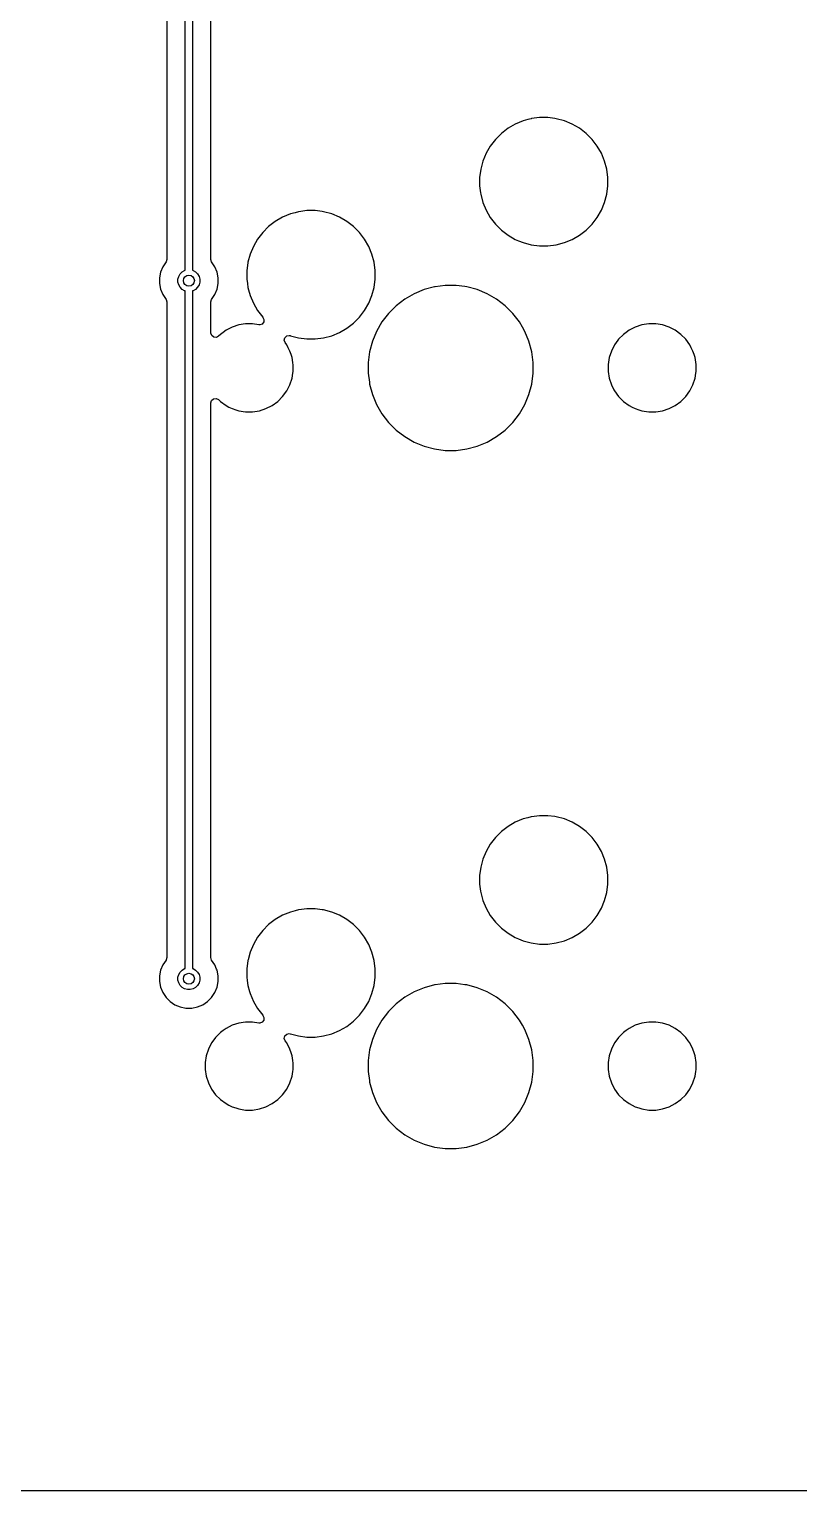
# Model space of a CAD drawing. Extents: x 101 to 185, y -154 to -35.
# Drawn here: x 121.85 to 142.85, y -154.46 to -114.58 of the extents above; entities that cross this region are included whole.
import ezdxf

# ---------------------------------------------------------------- set-up
doc = ezdxf.new("R2010")
doc.units = 0
doc.layers.add('BLACK', color=7, linetype='CONTINUOUS')

msp = doc.modelspace()

# ---------------------------------------------------------------- linework, layer by layer
at = {"layer": 'BLACK', "linetype": 'CONTINUOUS'}
for p, q in [((126.10625, -121.162619), (126.10625, -102.67488)), ((126.30625, -102.67488), (126.30625, -121.162619)), ((125.60575, -102.973515), (125.60575, -120.863984)), ((126.80675, -118.630258), (126.80675, -105.728875)), ((135.114109, -117.171657), (134.915382, -117.286392)), ((135.114123, -117.17165), (135.114109, -117.171657)), ((135.326112, -117.083842), (135.114123, -117.17165)), ((135.454076, -117.049554), (135.326112, -117.083842)), ((135.547762, -117.024452), (135.454076, -117.049554)), ((135.558715, -117.023009), (135.547762, -117.024452)), ((135.775258, -116.9945), (135.558715, -117.023009)), ((135.775266, -116.9945), (135.775258, -116.9945)), ((136.004734, -116.9945), (135.775266, -116.9945)), ((136.004741, -116.9945), (136.004734, -116.9945)), ((136.194215, -117.019446), (136.004741, -116.9945)), ((136.232238, -117.024452), (136.194215, -117.019446)), ((136.453887, -117.083842), (136.232238, -117.024452)), ((136.665876, -117.17165), (136.453887, -117.083842)), ((136.66589, -117.171657), (136.665876, -117.17165)), ((136.864617, -117.286392), (136.66589, -117.171657)), ((134.571081, -117.588338), (134.431392, -117.770382)), ((134.733338, -117.426081), (134.571081, -117.588338)), ((134.915382, -117.286392), (134.733338, -117.426081)), ((137.046661, -117.426081), (136.864617, -117.286392)), ((137.04667, -117.426089), (137.046661, -117.426081)), ((137.208911, -117.58833), (137.04667, -117.426089)), ((137.208918, -117.588338), (137.208911, -117.58833)), ((137.348607, -117.770382), (137.208918, -117.588338)), ((134.31665, -117.969123), (134.228842, -118.181112)), ((134.316657, -117.969109), (134.31665, -117.969123)), ((134.431392, -117.770382), (134.316657, -117.969109)), ((137.348608, -117.770385), (137.348607, -117.770382)), ((137.348611, -117.770388), (137.348608, -117.770385)), ((137.463344, -117.969112), (137.348611, -117.770388)), ((137.551158, -118.181113), (137.463344, -117.969112)), ((134.169451, -118.40277), (134.1395, -118.630258)), ((134.169453, -118.402759), (134.169451, -118.40277)), ((134.228842, -118.181112), (134.169453, -118.402759)), ((137.610548, -118.402762), (137.551158, -118.181113)), ((137.6405, -118.630266), (137.610548, -118.402762)), ((126.80675, -120.863984), (126.80675, -118.630258)), ((134.1395, -118.630258), (134.1395, -118.859741)), ((137.6405, -118.859734), (137.6405, -118.630266)), ((134.1395, -118.859741), (134.164446, -119.049215)), ((134.164446, -119.049215), (134.169452, -119.087238)), ((134.169452, -119.087238), (134.169453, -119.08724)), ((134.169453, -119.08724), (134.228842, -119.308887)), ((137.551158, -119.308887), (137.610548, -119.087238)), ((137.610548, -119.087238), (137.6405, -118.859734)), ((128.976112, -119.623842), (128.764123, -119.71165)), ((129.104076, -119.589554), (128.976112, -119.623842)), ((129.197762, -119.564452), (129.104076, -119.589554)), ((129.208715, -119.563009), (129.197762, -119.564452)), ((129.425258, -119.5345), (129.208715, -119.563009)), ((129.425266, -119.5345), (129.425258, -119.5345)), ((129.654734, -119.5345), (129.425266, -119.5345)), ((129.654741, -119.5345), (129.654734, -119.5345)), ((129.844215, -119.559446), (129.654741, -119.5345)), ((129.882238, -119.564452), (129.844215, -119.559446)), ((130.103887, -119.623842), (129.882238, -119.564452)), ((130.315876, -119.71165), (130.103887, -119.623842)), ((134.228842, -119.308887), (134.31665, -119.520876)), ((134.31665, -119.520876), (134.316657, -119.52089)), ((134.316657, -119.52089), (134.431392, -119.719617)), ((137.348611, -119.719612), (137.463344, -119.520888)), ((137.463344, -119.520888), (137.551158, -119.308887)), ((128.383338, -119.966081), (128.221081, -120.128338)), ((128.565382, -119.826392), (128.383338, -119.966081)), ((128.764109, -119.711657), (128.565382, -119.826392)), ((128.764123, -119.71165), (128.764109, -119.711657)), ((130.31589, -119.711657), (130.315876, -119.71165)), ((130.514617, -119.826392), (130.31589, -119.711657)), ((130.696661, -119.966081), (130.514617, -119.826392)), ((130.69667, -119.966089), (130.696661, -119.966081)), ((130.858911, -120.12833), (130.69667, -119.966089)), ((134.431392, -119.719617), (134.571081, -119.901661)), ((134.571081, -119.901661), (134.571089, -119.90167)), ((134.571089, -119.90167), (134.73333, -120.063911)), ((137.04667, -120.063911), (137.208911, -119.90167)), ((137.208911, -119.90167), (137.208914, -119.901665)), ((137.208914, -119.901665), (137.208919, -119.901661)), ((137.208919, -119.901661), (137.348611, -119.719612)), ((128.081392, -120.310382), (127.966657, -120.509109)), ((128.221081, -120.128338), (128.081392, -120.310382)), ((130.858918, -120.128338), (130.858911, -120.12833)), ((130.998607, -120.310382), (130.858918, -120.128338)), ((130.998608, -120.310385), (130.998607, -120.310382)), ((130.998611, -120.310388), (130.998608, -120.310385)), ((131.113344, -120.509112), (130.998611, -120.310388)), ((134.73333, -120.063911), (134.733338, -120.063918)), ((134.733338, -120.063918), (134.915382, -120.203607)), ((134.915382, -120.203607), (134.915385, -120.203608)), ((134.915385, -120.203608), (134.915388, -120.203611)), ((134.915388, -120.203611), (135.114112, -120.318344)), ((135.114112, -120.318344), (135.114117, -120.318346)), ((135.114117, -120.318346), (135.114123, -120.318349)), ((135.114123, -120.318349), (135.20548, -120.35619)), ((135.20548, -120.35619), (135.326113, -120.406158)), ((135.326113, -120.406158), (135.547762, -120.465548)), ((136.232238, -120.465548), (136.453887, -120.406158)), ((136.453887, -120.406158), (136.665888, -120.318344)), ((136.665888, -120.318344), (136.864612, -120.203611)), ((136.864612, -120.203611), (137.046661, -120.063919)), ((137.046661, -120.063919), (137.046665, -120.063914)), ((137.046665, -120.063914), (137.04667, -120.063911)), ((127.878842, -120.721113), (127.819452, -120.942762)), ((127.96665, -120.509123), (127.878842, -120.721112)), ((127.878842, -120.721112), (127.878842, -120.721113)), ((127.966657, -120.509109), (127.96665, -120.509123)), ((131.201158, -120.721113), (131.113344, -120.509112)), ((131.260548, -120.942762), (131.201158, -120.721113)), ((135.547762, -120.465548), (135.775266, -120.4955)), ((135.775266, -120.4955), (135.775273, -120.4955)), ((135.775273, -120.4955), (136.004727, -120.4955)), ((136.004727, -120.4955), (136.004734, -120.4955)), ((136.004734, -120.4955), (136.232238, -120.465548)), ((125.436511, -121.21026), (125.40575, -121.364903)), ((125.436514, -121.210248), (125.436511, -121.21026)), ((125.496852, -121.064577), (125.436514, -121.210248)), ((125.496859, -121.064564), (125.496852, -121.064577)), ((125.584852, -120.932875), (125.496859, -121.064564)), ((125.586065, -120.931023), (125.584852, -120.932875)), ((125.60575, -120.863984), (125.586065, -120.931023)), ((125.968244, -121.261122), (126.023622, -121.205744)), ((126.023622, -121.205744), (126.091445, -121.166586)), ((126.091445, -121.166586), (126.10625, -121.162619)), ((126.30625, -121.162619), (126.321055, -121.166586)), ((126.321055, -121.166586), (126.388878, -121.205744)), ((126.388878, -121.205744), (126.444256, -121.261122)), ((126.80677, -120.866197), (126.80675, -120.863984)), ((126.827648, -120.932875), (126.80677, -120.866197)), ((126.91564, -121.064564), (126.827648, -120.932875)), ((126.915647, -121.064577), (126.91564, -121.064564)), ((126.975985, -121.210248), (126.915647, -121.064577)), ((126.975987, -121.210253), (126.975985, -121.210248)), ((127.006749, -121.364903), (126.975987, -121.210253)), ((127.818009, -120.953715), (127.7895, -121.170258)), ((127.7895, -121.170258), (127.7895, -121.399741)), ((127.819452, -120.942762), (127.818009, -120.953715)), ((131.2905, -121.170266), (131.260548, -120.942762)), ((131.2905, -121.399734), (131.2905, -121.170266)), ((125.40575, -121.364903), (125.40575, -121.522596)), ((125.40575, -121.522596), (125.436511, -121.677239)), ((125.908817, -121.404592), (125.929086, -121.328945)), ((125.908817, -121.482908), (125.908817, -121.404592)), ((125.929086, -121.558555), (125.908817, -121.482908)), ((125.929086, -121.328945), (125.968244, -121.261122)), ((125.968244, -121.626378), (125.929086, -121.558555)), ((126.023622, -121.681756), (125.968244, -121.626378)), ((126.444256, -121.626378), (126.388878, -121.681756)), ((126.444256, -121.261122), (126.483414, -121.328945)), ((126.483414, -121.558555), (126.444256, -121.626378)), ((126.483414, -121.328945), (126.503683, -121.404592)), ((126.503683, -121.482908), (126.483414, -121.558555)), ((126.503683, -121.404592), (126.503683, -121.482908)), ((126.975987, -121.677247), (127.00675, -121.522592)), ((127.00675, -121.364905), (127.006749, -121.364903)), ((127.00675, -121.364908), (127.00675, -121.364905)), ((127.00675, -121.522592), (127.00675, -121.364908)), ((127.7895, -121.399741), (127.805675, -121.522592)), ((127.805675, -121.522592), (127.819452, -121.627238)), ((127.819452, -121.627238), (127.837954, -121.696289)), ((131.201158, -121.848887), (131.260548, -121.627238)), ((131.260548, -121.627238), (131.2905, -121.399734)), ((132.910007, -121.613007), (132.625048, -121.689361)), ((132.924085, -121.611153), (132.910007, -121.613007)), ((133.202486, -121.5745), (132.924085, -121.611153)), ((133.202494, -121.5745), (133.202486, -121.5745)), ((133.497506, -121.5745), (133.202494, -121.5745)), ((133.497513, -121.5745), (133.497506, -121.5745)), ((133.741113, -121.606571), (133.497513, -121.5745)), ((133.789993, -121.613007), (133.741113, -121.606571)), ((134.074952, -121.689361), (133.789993, -121.613007)), ((125.436511, -121.677239), (125.436514, -121.677251)), ((125.436514, -121.677251), (125.496852, -121.822922)), ((125.496852, -121.822922), (125.496859, -121.822935)), ((125.496859, -121.822935), (125.584852, -121.954624)), ((125.584852, -121.954624), (125.60573, -122.021301)), ((125.60573, -122.021301), (125.60575, -122.023515)), ((125.60575, -122.023515), (125.60575, -139.913984)), ((126.091445, -121.720914), (126.023622, -121.681756)), ((126.10625, -121.72488), (126.091445, -121.720914)), ((126.10625, -140.212619), (126.10625, -121.72488)), ((126.321055, -121.720914), (126.30625, -121.72488)), ((126.30625, -121.72488), (126.30625, -140.212619)), ((126.388878, -121.681756), (126.321055, -121.720914)), ((126.80675, -122.023515), (126.826435, -121.956476)), ((126.80675, -122.871125), (126.80675, -122.023515)), ((126.826435, -121.956476), (126.827648, -121.954624)), ((126.827648, -121.954624), (126.91564, -121.822935)), ((126.91564, -121.822934), (126.915644, -121.822929)), ((126.91564, -121.822935), (126.91564, -121.822934)), ((126.915644, -121.822929), (126.975987, -121.677247)), ((127.837954, -121.696289), (127.878842, -121.848887)), ((127.878842, -121.848887), (127.96665, -122.060876)), ((131.113344, -122.060888), (131.201158, -121.848887)), ((132.097006, -121.949761), (131.862959, -122.129352)), ((132.352489, -121.802258), (132.097006, -121.949761)), ((132.352499, -121.802254), (132.352489, -121.802258)), ((132.625038, -121.689364), (132.352499, -121.802254)), ((132.625048, -121.689361), (132.625038, -121.689364)), ((134.074954, -121.689362), (134.074952, -121.689361)), ((134.074961, -121.689364), (134.074954, -121.689362)), ((134.3475, -121.802254), (134.074961, -121.689364)), ((134.34751, -121.802258), (134.3475, -121.802254)), ((134.602993, -121.949761), (134.34751, -121.802258)), ((134.83704, -122.129352), (134.602993, -121.949761)), ((127.96665, -122.060876), (127.966657, -122.06089)), ((127.966657, -122.06089), (128.081392, -122.259617)), ((128.081392, -122.259617), (128.221081, -122.441661)), ((130.858919, -122.441661), (130.998611, -122.259612)), ((130.998611, -122.259612), (131.113344, -122.060888)), ((131.654352, -122.337959), (131.474761, -122.572006)), ((131.654358, -122.337952), (131.654352, -122.337959)), ((131.862952, -122.129358), (131.654358, -122.337952)), ((131.862959, -122.129352), (131.862952, -122.129358)), ((134.837047, -122.129358), (134.83704, -122.129352)), ((135.045641, -122.337952), (134.837047, -122.129358)), ((135.045647, -122.337959), (135.045641, -122.337952)), ((135.225238, -122.572006), (135.045647, -122.337959)), ((127.2208, -122.79824), (127.138078, -122.858342)), ((127.389163, -122.712454), (127.2208, -122.79824)), ((127.568881, -122.654059), (127.389163, -122.712454)), ((127.755514, -122.6245), (127.568881, -122.654059)), ((127.755519, -122.6245), (127.755514, -122.6245)), ((127.944481, -122.6245), (127.755519, -122.6245)), ((127.944486, -122.6245), (127.944481, -122.6245)), ((128.113447, -122.651261), (127.944486, -122.6245)), ((128.141691, -122.652472), (128.113447, -122.651261)), ((128.207155, -122.628055), (128.141691, -122.652472)), ((128.249027, -122.572122), (128.207155, -122.628055)), ((128.221081, -122.441661), (128.223765, -122.444722)), ((128.223765, -122.444722), (128.222909, -122.445472)), ((128.222909, -122.445472), (128.254011, -122.50243)), ((128.254011, -122.50243), (128.249027, -122.572122)), ((130.315888, -122.858344), (130.514612, -122.743611)), ((130.514612, -122.743611), (130.696661, -122.603919)), ((130.696661, -122.603919), (130.696665, -122.603914)), ((130.696665, -122.603914), (130.69667, -122.603911)), ((130.69667, -122.603911), (130.858911, -122.44167)), ((130.858911, -122.44167), (130.858914, -122.441665)), ((130.858914, -122.441665), (130.858919, -122.441661)), ((131.327254, -122.827499), (131.214364, -123.100038)), ((131.327258, -122.827489), (131.327254, -122.827499)), ((131.474761, -122.572006), (131.327258, -122.827489)), ((135.306325, -122.712454), (135.225238, -122.572006)), ((135.372743, -122.827493), (135.306325, -122.712454)), ((135.485639, -123.100048), (135.372743, -122.827493)), ((138.2208, -122.79824), (138.138078, -122.858342)), ((138.389163, -122.712454), (138.2208, -122.79824)), ((138.568881, -122.654059), (138.389163, -122.712454)), ((138.755514, -122.6245), (138.568881, -122.654059)), ((138.755519, -122.6245), (138.755514, -122.6245)), ((138.944481, -122.6245), (138.755519, -122.6245)), ((138.944486, -122.6245), (138.944481, -122.6245)), ((139.131118, -122.654059), (138.944486, -122.6245)), ((139.310836, -122.712454), (139.131118, -122.654059)), ((139.479199, -122.79824), (139.310836, -122.712454)), ((139.632073, -122.90931), (139.479199, -122.79824)), ((126.807066, -122.879971), (126.80675, -122.871125)), ((126.831483, -122.945435), (126.807066, -122.879971)), ((126.887416, -122.987307), (126.831483, -122.945435)), ((126.957108, -122.992291), (126.887416, -122.987307)), ((127.018431, -122.958806), (126.957108, -122.992291)), ((127.067924, -122.909312), (127.018431, -122.958806)), ((127.067925, -122.909312), (127.067924, -122.909312)), ((127.067927, -122.90931), (127.067925, -122.909312)), ((127.138078, -122.858342), (127.067927, -122.90931)), ((128.809418, -123.069625), (128.825243, -123.001571)), ((128.832897, -123.135429), (128.809418, -123.069625)), ((128.825243, -123.001571), (128.875349, -122.952876)), ((128.87676, -123.195801), (128.832897, -123.135429)), ((128.875349, -122.952876), (128.943827, -122.939)), ((128.91729, -123.275347), (128.87676, -123.195801)), ((128.943827, -122.939), (128.973083, -122.945128)), ((128.973083, -122.945128), (128.976089, -122.946148)), ((128.976089, -122.946148), (128.976113, -122.946158)), ((128.976113, -122.946158), (129.197762, -123.005548)), ((129.197762, -123.005548), (129.425266, -123.0355)), ((129.425266, -123.0355), (129.425273, -123.0355)), ((129.425273, -123.0355), (129.654727, -123.0355)), ((129.654727, -123.0355), (129.654734, -123.0355)), ((129.654734, -123.0355), (129.882238, -123.005548)), ((129.882238, -123.005548), (130.103887, -122.946158)), ((130.103887, -122.946158), (130.315888, -122.858344)), ((131.214361, -123.100048), (131.138008, -123.385004)), ((131.214364, -123.100038), (131.214361, -123.100048)), ((135.561993, -123.385007), (135.485639, -123.100048)), ((137.82324, -123.1958), (137.737454, -123.364163)), ((137.914913, -123.069625), (137.82324, -123.1958)), ((137.93431, -123.042927), (137.914913, -123.069625)), ((137.934312, -123.042925), (137.93431, -123.042927)), ((138.067924, -122.909312), (137.934312, -123.042924)), ((137.934312, -123.042924), (137.934312, -123.042925)), ((138.067925, -122.909312), (138.067924, -122.909312)), ((138.067927, -122.90931), (138.067925, -122.909312)), ((138.138078, -122.858342), (138.067927, -122.90931)), ((139.76569, -123.042927), (139.632073, -122.90931)), ((139.87676, -123.195801), (139.76569, -123.042927)), ((139.91729, -123.275347), (139.87676, -123.195801)), ((128.962545, -123.364163), (128.91729, -123.275347)), ((128.962545, -123.364165), (128.962545, -123.364163)), ((128.962547, -123.364168), (128.962545, -123.364165)), ((128.993846, -123.460497), (128.962547, -123.364168)), ((129.02094, -123.543881), (128.993846, -123.460497)), ((129.042101, -123.677486), (129.02094, -123.543881)), ((131.138006, -123.385015), (131.0995, -123.677486)), ((131.138008, -123.385004), (131.138006, -123.385015)), ((135.6005, -123.677494), (135.561993, -123.385007)), ((137.679059, -123.543881), (137.6495, -123.730513)), ((137.737454, -123.364163), (137.679059, -123.543881)), ((139.962545, -123.364163), (139.91729, -123.275347)), ((139.962545, -123.364165), (139.962545, -123.364163)), ((139.962547, -123.364168), (139.962545, -123.364165)), ((139.993846, -123.460497), (139.962547, -123.364168)), ((140.02094, -123.543881), (139.993846, -123.460497)), ((140.0505, -123.730513), (140.02094, -123.543881)), ((129.02094, -124.106118), (129.042103, -123.972499)), ((129.044532, -123.692833), (129.042101, -123.677486)), ((129.042103, -123.972499), (129.0505, -123.919486)), ((129.0505, -123.730513), (129.044532, -123.692833)), ((129.0505, -123.919486), (129.0505, -123.730513)), ((131.0995, -123.677486), (131.0995, -123.972513)), ((131.0995, -123.972513), (131.131571, -124.216113)), ((135.561993, -124.264993), (135.6005, -123.972506)), ((135.6005, -123.730513), (135.6005, -123.677494)), ((135.6005, -123.972506), (135.6005, -123.730513)), ((137.6495, -123.730513), (137.6495, -123.919486)), ((137.6495, -123.919486), (137.679059, -124.106118)), ((140.02094, -124.106118), (140.042103, -123.972499)), ((140.042103, -123.972499), (140.0505, -123.919486)), ((140.0505, -123.919486), (140.0505, -123.730513)), ((128.87676, -124.454199), (128.962547, -124.285832)), ((128.962547, -124.285832), (129.02094, -124.106118)), ((131.131571, -124.216113), (131.138007, -124.264993)), ((131.138007, -124.264993), (131.214361, -124.549951)), ((135.485639, -124.549952), (135.561993, -124.264993)), ((137.679059, -124.106118), (137.737454, -124.285836)), ((137.737454, -124.285836), (137.80675, -124.421835)), ((137.80675, -124.421835), (137.82324, -124.454199)), ((139.87676, -124.454199), (139.962547, -124.285832)), ((139.962547, -124.285832), (140.02094, -124.106118)), ((126.80675, -124.778875), (126.826435, -124.711836)), ((126.80675, -137.680258), (126.80675, -124.778875)), ((126.826435, -124.711836), (126.879239, -124.666081)), ((126.879239, -124.666081), (126.948397, -124.656137)), ((126.948397, -124.656137), (127.011953, -124.685162)), ((127.011953, -124.685162), (127.018431, -124.691194)), ((127.018431, -124.691194), (127.067927, -124.74069)), ((127.067927, -124.74069), (127.220801, -124.85176)), ((128.479199, -124.85176), (128.632073, -124.74069)), ((128.632073, -124.74069), (128.76569, -124.607073)), ((128.76569, -124.607073), (128.87676, -124.454199)), ((131.214361, -124.549951), (131.214364, -124.549961)), ((131.214364, -124.549961), (131.327254, -124.8225)), ((131.327254, -124.8225), (131.327258, -124.82251)), ((131.327258, -124.82251), (131.474761, -125.077993)), ((135.225238, -125.077994), (135.372743, -124.822507)), ((135.372743, -124.822507), (135.485639, -124.549952)), ((137.82324, -124.454199), (137.93431, -124.607073)), ((137.93431, -124.607073), (138.067927, -124.74069)), ((138.067927, -124.74069), (138.220801, -124.85176)), ((139.479199, -124.85176), (139.632073, -124.74069)), ((139.632073, -124.74069), (139.76569, -124.607073)), ((139.76569, -124.607073), (139.87676, -124.454199)), ((127.220801, -124.85176), (127.300347, -124.89229)), ((127.300347, -124.89229), (127.389163, -124.937545)), ((127.389163, -124.937545), (127.389165, -124.937545)), ((127.389165, -124.937545), (127.389168, -124.937547)), ((127.389168, -124.937547), (127.485497, -124.968846)), ((127.485497, -124.968846), (127.568881, -124.99594)), ((127.568881, -124.99594), (127.755514, -125.0255)), ((127.755514, -125.0255), (127.755519, -125.0255)), ((127.755519, -125.0255), (127.944486, -125.0255)), ((127.944486, -125.0255), (128.131118, -124.99594)), ((128.131118, -124.99594), (128.310832, -124.937547)), ((128.310832, -124.937547), (128.479199, -124.85176)), ((131.474761, -125.077993), (131.654352, -125.31204)), ((135.045646, -125.312042), (135.225238, -125.077994)), ((138.220801, -124.85176), (138.300347, -124.89229)), ((138.300347, -124.89229), (138.389163, -124.937545)), ((138.389163, -124.937545), (138.389165, -124.937545)), ((138.389165, -124.937545), (138.389168, -124.937547)), ((138.389168, -124.937547), (138.485497, -124.968846)), ((138.485497, -124.968846), (138.568881, -124.99594)), ((138.568881, -124.99594), (138.755514, -125.0255)), ((138.755514, -125.0255), (138.755519, -125.0255)), ((138.755519, -125.0255), (138.944486, -125.0255)), ((138.944486, -125.0255), (139.131118, -124.99594)), ((139.131118, -124.99594), (139.310832, -124.937547)), ((139.310832, -124.937547), (139.479199, -124.85176)), ((131.654352, -125.31204), (131.654358, -125.312047)), ((131.654358, -125.312047), (131.862952, -125.520641)), ((131.862952, -125.520641), (131.862959, -125.520647)), ((131.862959, -125.520647), (132.097006, -125.700238)), ((134.602994, -125.700238), (134.837042, -125.520646)), ((134.837042, -125.520646), (135.045646, -125.312042)), ((132.097006, -125.700238), (132.352489, -125.847741)), ((132.352489, -125.847741), (132.35249, -125.847741)), ((132.35249, -125.847741), (132.352493, -125.847743)), ((132.352493, -125.847743), (132.625048, -125.960639)), ((132.625048, -125.960639), (132.910007, -126.036993)), ((133.789993, -126.036993), (134.074952, -125.960639)), ((134.074952, -125.960639), (134.347507, -125.847743)), ((134.347507, -125.847743), (134.602994, -125.700238)), ((132.910007, -126.036993), (133.202494, -126.0755)), ((133.202494, -126.0755), (133.202501, -126.0755)), ((133.202501, -126.0755), (133.497499, -126.0755)), ((133.497499, -126.0755), (133.497506, -126.0755)), ((133.497506, -126.0755), (133.789993, -126.036993)), ((134.915382, -136.336392), (134.733338, -136.476081)), ((135.114109, -136.221657), (134.915382, -136.336392)), ((135.114123, -136.22165), (135.114109, -136.221657)), ((135.326112, -136.133842), (135.114123, -136.22165)), ((135.454076, -136.099554), (135.326112, -136.133842)), ((135.547762, -136.074452), (135.454076, -136.099554)), ((135.558715, -136.073009), (135.547762, -136.074452)), ((135.775258, -136.0445), (135.558715, -136.073009)), ((135.775266, -136.0445), (135.775258, -136.0445)), ((136.004734, -136.0445), (135.775266, -136.0445)), ((136.004741, -136.0445), (136.004734, -136.0445)), ((136.194215, -136.069446), (136.004741, -136.0445)), ((136.232238, -136.074452), (136.194215, -136.069446)), ((136.453887, -136.133842), (136.232238, -136.074452)), ((136.665876, -136.22165), (136.453887, -136.133842)), ((136.66589, -136.221657), (136.665876, -136.22165)), ((136.864617, -136.336392), (136.66589, -136.221657)), ((137.046661, -136.476081), (136.864617, -136.336392)), ((134.571081, -136.638338), (134.431392, -136.820382)), ((134.733338, -136.476081), (134.571081, -136.638338)), ((137.04667, -136.476089), (137.046661, -136.476081)), ((137.208911, -136.63833), (137.04667, -136.476089)), ((137.208918, -136.638338), (137.208911, -136.63833)), ((137.348607, -136.820382), (137.208918, -136.638338)), ((134.31665, -137.019123), (134.228842, -137.231112)), ((134.316657, -137.019109), (134.31665, -137.019123)), ((134.431392, -136.820382), (134.316657, -137.019109)), ((137.348608, -136.820385), (137.348607, -136.820382)), ((137.348611, -136.820388), (137.348608, -136.820385)), ((137.463344, -137.019112), (137.348611, -136.820388)), ((137.551158, -137.231113), (137.463344, -137.019112)), ((134.169451, -137.45277), (134.1395, -137.680258)), ((134.169453, -137.452759), (134.169451, -137.45277)), ((134.228842, -137.231112), (134.169453, -137.452759)), ((137.610548, -137.452762), (137.551158, -137.231113)), ((137.6405, -137.680266), (137.610548, -137.452762)), ((126.80675, -139.913984), (126.80675, -137.680258)), ((134.1395, -137.680258), (134.1395, -137.909741)), ((134.1395, -137.909741), (134.164446, -138.099215)), ((137.610548, -138.137238), (137.6405, -137.909734)), ((137.6405, -137.909734), (137.6405, -137.680266)), ((134.164446, -138.099215), (134.169452, -138.137238)), ((134.169452, -138.137238), (134.169453, -138.13724)), ((134.169453, -138.13724), (134.228842, -138.358887)), ((134.228842, -138.358887), (134.31665, -138.570876)), ((137.463344, -138.570888), (137.551158, -138.358887)), ((137.551158, -138.358887), (137.610548, -138.137238)), ((128.764109, -138.761657), (128.565382, -138.876392)), ((128.764123, -138.76165), (128.764109, -138.761657)), ((128.976112, -138.673842), (128.764123, -138.76165)), ((129.104076, -138.639554), (128.976112, -138.673842)), ((129.197762, -138.614452), (129.104076, -138.639554)), ((129.208715, -138.613009), (129.197762, -138.614452)), ((129.425258, -138.5845), (129.208715, -138.613009)), ((129.425266, -138.5845), (129.425258, -138.5845)), ((129.654734, -138.5845), (129.425266, -138.5845)), ((129.654741, -138.5845), (129.654734, -138.5845)), ((129.844215, -138.609446), (129.654741, -138.5845)), ((129.882238, -138.614452), (129.844215, -138.609446)), ((130.103887, -138.673842), (129.882238, -138.614452)), ((130.315876, -138.76165), (130.103887, -138.673842)), ((130.31589, -138.761657), (130.315876, -138.76165)), ((130.514617, -138.876392), (130.31589, -138.761657)), ((134.31665, -138.570876), (134.316657, -138.57089)), ((134.316657, -138.57089), (134.431392, -138.769617)), ((134.431392, -138.769617), (134.571081, -138.951661)), ((137.208919, -138.951661), (137.348611, -138.769612)), ((137.348611, -138.769612), (137.463344, -138.570888)), ((128.221081, -139.178338), (128.081392, -139.360382)), ((128.383338, -139.016081), (128.221081, -139.178338)), ((128.565382, -138.876392), (128.383338, -139.016081)), ((130.696661, -139.016081), (130.514617, -138.876392)), ((130.69667, -139.016089), (130.696661, -139.016081)), ((130.858911, -139.17833), (130.69667, -139.016089)), ((130.858918, -139.178338), (130.858911, -139.17833)), ((130.998607, -139.360382), (130.858918, -139.178338)), ((134.571081, -138.951661), (134.571089, -138.95167)), ((134.571089, -138.95167), (134.73333, -139.113911)), ((134.73333, -139.113911), (134.733338, -139.113918)), ((134.733338, -139.113918), (134.915382, -139.253607)), ((136.864612, -139.253611), (137.046661, -139.113919)), ((137.046661, -139.113919), (137.046665, -139.113914)), ((137.046665, -139.113914), (137.04667, -139.113911)), ((137.04667, -139.113911), (137.208911, -138.95167)), ((137.208911, -138.95167), (137.208914, -138.951665)), ((137.208914, -138.951665), (137.208919, -138.951661)), ((127.96665, -139.559123), (127.878842, -139.771112)), ((127.966657, -139.559109), (127.96665, -139.559123)), ((128.081392, -139.360382), (127.966657, -139.559109)), ((130.998608, -139.360385), (130.998607, -139.360382)), ((130.998611, -139.360388), (130.998608, -139.360385)), ((131.113344, -139.559112), (130.998611, -139.360388)), ((131.201158, -139.771113), (131.113344, -139.559112)), ((134.915382, -139.253607), (134.915385, -139.253608)), ((134.915385, -139.253608), (134.915388, -139.253611)), ((134.915388, -139.253611), (135.114112, -139.368344)), ((135.114112, -139.368344), (135.114117, -139.368346)), ((135.114117, -139.368346), (135.114123, -139.368349)), ((135.114123, -139.368349), (135.20548, -139.40619)), ((135.20548, -139.40619), (135.326113, -139.456158)), ((135.326113, -139.456158), (135.547762, -139.515548)), ((135.547762, -139.515548), (135.775266, -139.5455)), ((135.775266, -139.5455), (135.775273, -139.5455)), ((135.775273, -139.5455), (136.004727, -139.5455)), ((136.004727, -139.5455), (136.004734, -139.5455)), ((136.004734, -139.5455), (136.232238, -139.515548)), ((136.232238, -139.515548), (136.453887, -139.456158)), ((136.453887, -139.456158), (136.665888, -139.368344)), ((136.665888, -139.368344), (136.864612, -139.253611)), ((125.586065, -139.981023), (125.584852, -139.982875)), ((125.60575, -139.913984), (125.586065, -139.981023)), ((126.80677, -139.916197), (126.80675, -139.913984)), ((126.827648, -139.982875), (126.80677, -139.916197)), ((127.822598, -139.981023), (127.819453, -139.992759)), ((127.878842, -139.771113), (127.822598, -139.981023)), ((127.878842, -139.771112), (127.878842, -139.771113)), ((131.260548, -139.992762), (131.201158, -139.771113)), ((125.436511, -140.26026), (125.40575, -140.414903)), ((125.436514, -140.260248), (125.436511, -140.26026)), ((125.496852, -140.114577), (125.436514, -140.260248)), ((125.496859, -140.114564), (125.496852, -140.114577)), ((125.584852, -139.982875), (125.496859, -140.114564)), ((125.908817, -140.454592), (125.929086, -140.378945)), ((125.929086, -140.378945), (125.968244, -140.311122)), ((125.968244, -140.311122), (126.023622, -140.255744)), ((126.023622, -140.255744), (126.091445, -140.216586)), ((126.091445, -140.216586), (126.10625, -140.212619)), ((126.30625, -140.212619), (126.321055, -140.216586)), ((126.321055, -140.216586), (126.388878, -140.255744)), ((126.388878, -140.255744), (126.444256, -140.311122)), ((126.444256, -140.311122), (126.483414, -140.378945)), ((126.483414, -140.378945), (126.503683, -140.454592)), ((126.91564, -140.114564), (126.827648, -139.982875)), ((126.915647, -140.114577), (126.91564, -140.114564)), ((126.962834, -140.228498), (126.915647, -140.114577)), ((126.975987, -140.260253), (126.962834, -140.228498)), ((126.975988, -140.26026), (126.975987, -140.260253)), ((127.006749, -140.414903), (126.975988, -140.26026)), ((127.819451, -139.99277), (127.7895, -140.220258)), ((127.7895, -140.220258), (127.7895, -140.449741)), ((127.819453, -139.992759), (127.819451, -139.99277)), ((131.2905, -140.220266), (131.260548, -139.992762)), ((131.2905, -140.414903), (131.2905, -140.220266)), ((125.40575, -140.414903), (125.40575, -140.572596)), ((125.40575, -140.572596), (125.436511, -140.727239)), ((125.436511, -140.727239), (125.436514, -140.727251)), ((125.436514, -140.727251), (125.496852, -140.872922)), ((125.908817, -140.532908), (125.908817, -140.454592)), ((125.929086, -140.608555), (125.908817, -140.532908)), ((125.968244, -140.676378), (125.929086, -140.608555)), ((126.023622, -140.731756), (125.968244, -140.676378)), ((126.091445, -140.770914), (126.023622, -140.731756)), ((126.167092, -140.791183), (126.091445, -140.770914)), ((126.321055, -140.770914), (126.245408, -140.791183)), ((126.388878, -140.731756), (126.321055, -140.770914)), ((126.444256, -140.676378), (126.388878, -140.731756)), ((126.483414, -140.608555), (126.444256, -140.676378)), ((126.503683, -140.532908), (126.483414, -140.608555)), ((126.503683, -140.454592), (126.503683, -140.532908)), ((126.915644, -140.872929), (126.975987, -140.727247)), ((126.975987, -140.727247), (127.00675, -140.572592)), ((127.00675, -140.414905), (127.006749, -140.414903)), ((127.00675, -140.414908), (127.00675, -140.414905)), ((127.00675, -140.572592), (127.00675, -140.414908)), ((127.7895, -140.449741), (127.801495, -140.540844)), ((127.801495, -140.540844), (127.819452, -140.677238)), ((127.819452, -140.677238), (127.863379, -140.841179)), ((131.201158, -140.898887), (131.260548, -140.677238)), ((131.260548, -140.677238), (131.2905, -140.449734)), ((131.2905, -140.449734), (131.2905, -140.414903)), ((132.625038, -140.739364), (132.352499, -140.852254)), ((132.625048, -140.739361), (132.625038, -140.739364)), ((132.910007, -140.663007), (132.625048, -140.739361)), ((132.924085, -140.661153), (132.910007, -140.663007)), ((133.202486, -140.6245), (132.924085, -140.661153)), ((133.202494, -140.6245), (133.202486, -140.6245)), ((133.497506, -140.6245), (133.202494, -140.6245)), ((133.497513, -140.6245), (133.497506, -140.6245)), ((133.741113, -140.656571), (133.497513, -140.6245)), ((133.789993, -140.663007), (133.741113, -140.656571)), ((134.074952, -140.739361), (133.789993, -140.663007)), ((134.074954, -140.739362), (134.074952, -140.739361)), ((134.074961, -140.739364), (134.074954, -140.739362)), ((134.3475, -140.852254), (134.074961, -140.739364)), ((125.496852, -140.872922), (125.496859, -140.872935)), ((125.496859, -140.872935), (125.58446, -141.004038)), ((125.58446, -141.004038), (125.584463, -141.004042)), ((125.584463, -141.004042), (125.695957, -141.115536)), ((125.695957, -141.115536), (125.695961, -141.115539)), ((125.695961, -141.115539), (125.827064, -141.20314)), ((126.245408, -140.791183), (126.167092, -140.791183)), ((126.585429, -141.203144), (126.716539, -141.115539)), ((126.716539, -141.115539), (126.828039, -141.004039)), ((126.828039, -141.004039), (126.915644, -140.872929)), ((127.863379, -140.841179), (127.878842, -140.898887)), ((127.878842, -140.898887), (127.96665, -141.110876)), ((127.96665, -141.110876), (127.966657, -141.11089)), ((127.966657, -141.11089), (128.081392, -141.309617)), ((130.998611, -141.309612), (131.113344, -141.110888)), ((131.113344, -141.110888), (131.201158, -140.898887)), ((132.097006, -140.999761), (131.862959, -141.179352)), ((132.352489, -140.852258), (132.097006, -140.999761)), ((132.352499, -140.852254), (132.352489, -140.852258)), ((134.34751, -140.852258), (134.3475, -140.852254)), ((134.602993, -140.999761), (134.34751, -140.852258)), ((134.83704, -141.179352), (134.602993, -140.999761)), ((125.827064, -141.20314), (125.827077, -141.203147)), ((125.827077, -141.203147), (125.970368, -141.262499)), ((125.970368, -141.262499), (125.972753, -141.263487)), ((125.972753, -141.263487), (126.127403, -141.294249)), ((126.127403, -141.294249), (126.127406, -141.29425)), ((126.127406, -141.29425), (126.127408, -141.29425)), ((126.127408, -141.29425), (126.285094, -141.29425)), ((126.285094, -141.29425), (126.285095, -141.294249)), ((126.285095, -141.294249), (126.439747, -141.263487)), ((126.439747, -141.263487), (126.585429, -141.203144)), ((128.081392, -141.309617), (128.221081, -141.491661)), ((128.221081, -141.491661), (128.223765, -141.494722)), ((128.223765, -141.494722), (128.222909, -141.495472)), ((128.222909, -141.495472), (128.254011, -141.55243)), ((128.254011, -141.55243), (128.249027, -141.622122)), ((130.69667, -141.653911), (130.858911, -141.49167)), ((130.858911, -141.49167), (130.858914, -141.491665)), ((130.858914, -141.491665), (130.858919, -141.491661)), ((130.858919, -141.491661), (130.998611, -141.309612)), ((131.654352, -141.387959), (131.474761, -141.622006)), ((131.654358, -141.387952), (131.654352, -141.387959)), ((131.862952, -141.179358), (131.654358, -141.387952)), ((131.862959, -141.179352), (131.862952, -141.179358)), ((134.837047, -141.179358), (134.83704, -141.179352)), ((135.045641, -141.387952), (134.837047, -141.179358)), ((135.045647, -141.387959), (135.045641, -141.387952)), ((135.225238, -141.622006), (135.045647, -141.387959)), ((127.067924, -141.959312), (126.934312, -142.092924)), ((127.067925, -141.959312), (127.067924, -141.959312)), ((127.067927, -141.95931), (127.067925, -141.959312)), ((127.138078, -141.908342), (127.067927, -141.95931)), ((127.2208, -141.84824), (127.138078, -141.908342)), ((127.389163, -141.762454), (127.2208, -141.84824)), ((127.568881, -141.704059), (127.389163, -141.762454)), ((127.755514, -141.6745), (127.568881, -141.704059)), ((127.755519, -141.6745), (127.755514, -141.6745)), ((127.944481, -141.6745), (127.755519, -141.6745)), ((127.944486, -141.6745), (127.944481, -141.6745)), ((128.113447, -141.701261), (127.944486, -141.6745)), ((128.141691, -141.702472), (128.113447, -141.701261)), ((128.207155, -141.678055), (128.141691, -141.702472)), ((128.249027, -141.622122), (128.207155, -141.678055)), ((130.103887, -141.996158), (130.315888, -141.908344)), ((130.315888, -141.908344), (130.514612, -141.793611)), ((130.514612, -141.793611), (130.696661, -141.653919)), ((130.696661, -141.653919), (130.696665, -141.653914)), ((130.696665, -141.653914), (130.69667, -141.653911)), ((131.327254, -141.877499), (131.214364, -142.150038)), ((131.327258, -141.877489), (131.327254, -141.877499)), ((131.474761, -141.622006), (131.327258, -141.877489)), ((135.306325, -141.762454), (135.225238, -141.622006)), ((135.372743, -141.877493), (135.306325, -141.762454)), ((135.485639, -142.150048), (135.372743, -141.877493)), ((138.067924, -141.959312), (137.934312, -142.092924)), ((138.067925, -141.959312), (138.067924, -141.959312)), ((138.067927, -141.95931), (138.067925, -141.959312)), ((138.138078, -141.908342), (138.067927, -141.95931)), ((138.2208, -141.84824), (138.138078, -141.908342)), ((138.389163, -141.762454), (138.2208, -141.84824)), ((138.568881, -141.704059), (138.389163, -141.762454)), ((138.755514, -141.6745), (138.568881, -141.704059)), ((138.755519, -141.6745), (138.755514, -141.6745)), ((138.944481, -141.6745), (138.755519, -141.6745)), ((138.944486, -141.6745), (138.944481, -141.6745)), ((139.131118, -141.704059), (138.944486, -141.6745)), ((139.310836, -141.762454), (139.131118, -141.704059)), ((139.479199, -141.84824), (139.310836, -141.762454)), ((139.632073, -141.95931), (139.479199, -141.84824)), ((139.76569, -142.092927), (139.632073, -141.95931)), ((126.82324, -142.2458), (126.737454, -142.414163)), ((126.914913, -142.119625), (126.82324, -142.2458)), ((126.93431, -142.092927), (126.914913, -142.119625)), ((126.934312, -142.092925), (126.93431, -142.092927)), ((126.934312, -142.092924), (126.934312, -142.092925)), ((128.809418, -142.119625), (128.825243, -142.051571)), ((128.832898, -142.185431), (128.809418, -142.119625)), ((128.825243, -142.051571), (128.875349, -142.002876)), ((128.876759, -142.2458), (128.832898, -142.185431)), ((128.875349, -142.002876), (128.943827, -141.989)), ((128.962545, -142.414163), (128.876759, -142.2458)), ((128.943827, -141.989), (128.973083, -141.995128)), ((128.973083, -141.995128), (128.976089, -141.996148)), ((128.976089, -141.996148), (128.976113, -141.996158)), ((128.976113, -141.996158), (129.197762, -142.055548)), ((129.197762, -142.055548), (129.425266, -142.0855)), ((129.425266, -142.0855), (129.425273, -142.0855)), ((129.425273, -142.0855), (129.654727, -142.0855)), ((129.654727, -142.0855), (129.654734, -142.0855)), ((129.654734, -142.0855), (129.882238, -142.055548)), ((129.882238, -142.055548), (130.103887, -141.996158)), ((131.214361, -142.150048), (131.138008, -142.435004)), ((131.214364, -142.150038), (131.214361, -142.150048)), ((135.561993, -142.435007), (135.485639, -142.150048)), ((137.82324, -142.2458), (137.737454, -142.414163)), ((137.914913, -142.119625), (137.82324, -142.2458)), ((137.93431, -142.092927), (137.914913, -142.119625)), ((137.934312, -142.092925), (137.93431, -142.092927)), ((137.934312, -142.092924), (137.934312, -142.092925)), ((139.832898, -142.185431), (139.76569, -142.092927)), ((139.876759, -142.2458), (139.832898, -142.185431)), ((139.962545, -142.414163), (139.876759, -142.2458)), ((126.679059, -142.593881), (126.6495, -142.780513)), ((126.737454, -142.414163), (126.679059, -142.593881)), ((128.962545, -142.414165), (128.962545, -142.414163)), ((128.962547, -142.414168), (128.962545, -142.414165)), ((128.993846, -142.510497), (128.962547, -142.414168)), ((129.02094, -142.593881), (128.993846, -142.510497)), ((129.042101, -142.727486), (129.02094, -142.593881)), ((129.044532, -142.742833), (129.042101, -142.727486)), ((129.0505, -142.780513), (129.044532, -142.742833)), ((131.138006, -142.435015), (131.0995, -142.727486)), ((131.0995, -142.727486), (131.0995, -143.022513)), ((131.138008, -142.435004), (131.138006, -142.435015)), ((135.6005, -142.727494), (135.561993, -142.435007)), ((135.6005, -142.780513), (135.6005, -142.727494)), ((137.679059, -142.593881), (137.6495, -142.780513)), ((137.737454, -142.414163), (137.679059, -142.593881)), ((139.962545, -142.414165), (139.962545, -142.414163)), ((139.962547, -142.414168), (139.962545, -142.414165)), ((139.993846, -142.510497), (139.962547, -142.414168)), ((140.02094, -142.593881), (139.993846, -142.510497)), ((140.0505, -142.780513), (140.02094, -142.593881)), ((126.6495, -142.780513), (126.6495, -142.969486)), ((126.6495, -142.969486), (126.679059, -143.156118)), ((126.679059, -143.156118), (126.737454, -143.335836)), ((128.962547, -143.335832), (129.02094, -143.156118)), ((129.02094, -143.156118), (129.042103, -143.022499)), ((129.042103, -143.022499), (129.0505, -142.969486)), ((129.0505, -142.969486), (129.0505, -142.780513)), ((131.0995, -143.022513), (131.131571, -143.266113)), ((135.561993, -143.314993), (135.6005, -143.022506)), ((135.6005, -143.022506), (135.6005, -142.780513)), ((137.6495, -142.780513), (137.6495, -142.969486)), ((137.6495, -142.969486), (137.679059, -143.156118)), ((137.679059, -143.156118), (137.737454, -143.335836)), ((139.962547, -143.335832), (140.02094, -143.156118)), ((140.02094, -143.156118), (140.042103, -143.022499)), ((140.042103, -143.022499), (140.0505, -142.969486)), ((140.0505, -142.969486), (140.0505, -142.780513)), ((126.737454, -143.335836), (126.82324, -143.504199)), ((126.82324, -143.504199), (126.93431, -143.657073)), ((128.76569, -143.657073), (128.87676, -143.504199)), ((128.87676, -143.504199), (128.962547, -143.335832)), ((131.131571, -143.266113), (131.138007, -143.314993)), ((131.138007, -143.314993), (131.214361, -143.599951)), ((135.485639, -143.599952), (135.561993, -143.314993)), ((137.737454, -143.335836), (137.82324, -143.504199)), ((137.82324, -143.504199), (137.93431, -143.657073)), ((139.76569, -143.657073), (139.87676, -143.504199)), ((139.87676, -143.504199), (139.962547, -143.335832)), ((126.93431, -143.657073), (127.067927, -143.79069)), ((127.067927, -143.79069), (127.220801, -143.90176)), ((127.220801, -143.90176), (127.300347, -143.94229)), ((127.300347, -143.94229), (127.389163, -143.987545)), ((128.310832, -143.987547), (128.479199, -143.90176)), ((128.479199, -143.90176), (128.632073, -143.79069)), ((128.632073, -143.79069), (128.76569, -143.657073)), ((131.214361, -143.599951), (131.214364, -143.599961)), ((131.214364, -143.599961), (131.327254, -143.8725)), ((131.327254, -143.8725), (131.327258, -143.87251)), ((131.327258, -143.87251), (131.474761, -144.127993)), ((135.225238, -144.127994), (135.372743, -143.872507)), ((135.372743, -143.872507), (135.485639, -143.599952)), ((137.93431, -143.657073), (138.067927, -143.79069)), ((138.067927, -143.79069), (138.220801, -143.90176)), ((138.220801, -143.90176), (138.300347, -143.94229)), ((138.300347, -143.94229), (138.389163, -143.987545)), ((139.310832, -143.987547), (139.479199, -143.90176)), ((139.479199, -143.90176), (139.632073, -143.79069)), ((139.632073, -143.79069), (139.76569, -143.657073)), ((127.389163, -143.987545), (127.389165, -143.987545)), ((127.389165, -143.987545), (127.389168, -143.987547)), ((127.389168, -143.987547), (127.485497, -144.018846)), ((127.485497, -144.018846), (127.568881, -144.04594)), ((127.568881, -144.04594), (127.755514, -144.0755)), ((127.755514, -144.0755), (127.755519, -144.0755)), ((127.755519, -144.0755), (127.944486, -144.0755)), ((127.944486, -144.0755), (128.131118, -144.04594)), ((128.131118, -144.04594), (128.310832, -143.987547)), ((131.474761, -144.127993), (131.654352, -144.36204)), ((131.654352, -144.36204), (131.654358, -144.362047)), ((131.654358, -144.362047), (131.862952, -144.570641)), ((134.837042, -144.570646), (135.045646, -144.362042)), ((135.045646, -144.362042), (135.225238, -144.127994)), ((138.389163, -143.987545), (138.389165, -143.987545)), ((138.389165, -143.987545), (138.389168, -143.987547)), ((138.389168, -143.987547), (138.485497, -144.018846)), ((138.485497, -144.018846), (138.568881, -144.04594)), ((138.568881, -144.04594), (138.755514, -144.0755)), ((138.755514, -144.0755), (138.755519, -144.0755)), ((138.755519, -144.0755), (138.944486, -144.0755)), ((138.944486, -144.0755), (139.131118, -144.04594)), ((139.131118, -144.04594), (139.310832, -143.987547)), ((131.862952, -144.570641), (131.862959, -144.570647)), ((131.862959, -144.570647), (132.097006, -144.750238)), ((132.097006, -144.750238), (132.352489, -144.897741)), ((134.347507, -144.897743), (134.602994, -144.750238)), ((134.602994, -144.750238), (134.837042, -144.570646)), ((132.352489, -144.897741), (132.35249, -144.897741)), ((132.35249, -144.897741), (132.352493, -144.897743)), ((132.352493, -144.897743), (132.625048, -145.010639)), ((132.625048, -145.010639), (132.910007, -145.086993)), ((132.910007, -145.086993), (133.202494, -145.1255)), ((133.202494, -145.1255), (133.202501, -145.1255)), ((133.202501, -145.1255), (133.497499, -145.1255)), ((133.497499, -145.1255), (133.497506, -145.1255)), ((133.497506, -145.1255), (133.789993, -145.086993)), ((133.789993, -145.086993), (134.074952, -145.010639)), ((134.074952, -145.010639), (134.347507, -144.897743)), ((184.7251, -154.4649), (100.9741, -154.4649))]:
    msp.add_line(p, q, dxfattribs=at)
at = {"layer": 'BLACK'}
for centre in [(126.20625, -121.44375), (126.20625, -140.49375)]:
    msp.add_circle(centre, 0.15, dxfattribs=at)

doc.saveas('drawing.dxf')
